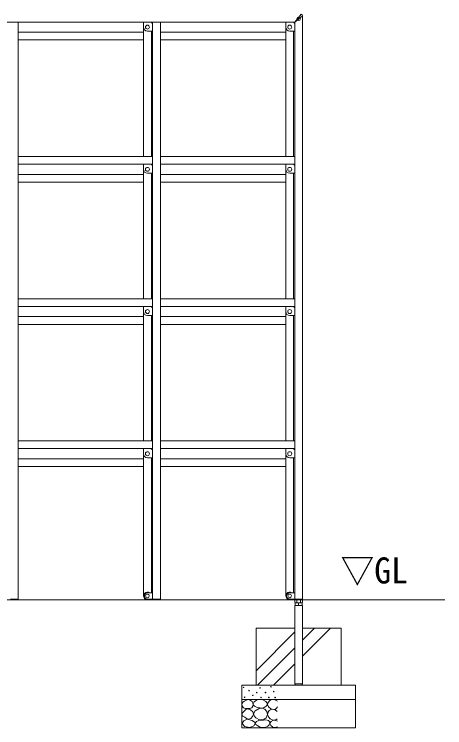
# Model space of a CAD drawing. Units: millimetres, scale not verified. Extents: x 0 to 420, y 0 to 297.
# Drawn here: x 174.3 to 204.5, y 67.4 to 117.6 of the extents above; entities that cross this region are included whole.
import ezdxf
from ezdxf.enums import TextEntityAlignment as Align

# ---------------------------------------------------------------- set-up
doc = ezdxf.new("R2010")
doc.units = ezdxf.units.MM
doc.header["$LTSCALE"] = 0.5
doc.header["$PDMODE"] = 32
doc.header["$PDSIZE"] = 0.25
doc.layers.add('LY_5', color=7, linetype='Continuous', lineweight=0)
doc.layers.add('LY_6', color=7, linetype='Continuous', lineweight=0)
doc.styles.add('ＭＳ ゴシック', font='')
doc.styles.get('ＭＳ ゴシック').set_extended_font_data('MS Gothic')

# ---------------------------------------------------------------- blocks, each defined once
blk = doc.blocks.new('-001-MS_2')
at = {"color": 7, "linetype": 'Continuous', "lineweight": 0}
for p, q in [((3.92, 89.34), (0.27, 83.88)), ((0.27, 83.88), (1.28, 76.29)), ((1.28, 76.29), (6.29, 69.94)), ((9.77, 93.38), (3.92, 89.34)), ((15.99, 96.86), (9.77, 93.38)), ((22.45, 99.4), (15.99, 96.86)), ((29.91, 96.94), (22.45, 99.4)), ((36.07, 92.11), (29.91, 96.94)), ((34.81, 70.25), (38.56, 75.54)), ((39.03, 87.18), (36.07, 92.11)), ((38.56, 75.54), (39.88, 81.98)), ((39.88, 81.98), (39.03, 87.18)), ((43.36, 91), (39.71, 84.09)), ((39.71, 84.09), (40.58, 80.12)), ((40.58, 80.12), (44.3, 75.71)), ((51.33, 96.79), (43.36, 91)), ((44.3, 75.71), (53.79, 70.93)), ((56.97, 98.88), (51.33, 96.79)), ((61.87, 99.49), (56.97, 98.88)), ((73.64, 97.86), (61.87, 99.49)), ((84.31, 91.65), (73.64, 97.86)), ((78.63, 70.84), (86.23, 75.46)), ((89.01, 86.31), (84.31, 91.65)), ((86.23, 75.46), (89.98, 81.65)), ((89.98, 81.65), (89.01, 86.31)), ((92.65, 88.94), (90.78, 82.21)), ((90.78, 82.21), (94.45, 73.44)), ((97.12, 94.25), (92.65, 88.94)), ((102.27, 97.95), (97.12, 94.25)), ((107.89, 99.64), (102.27, 97.95)), ((116.57, 98.15), (107.89, 99.64)), ((125, 93.3), (116.57, 98.15)), ((2.69, 52.66), (0.27, 45.85)), ((9.14, 59.48), (2.69, 52.66)), ((6.29, 69.94), (13.15, 67.35)), ((14.58, 63.66), (9.14, 59.48)), ((13.15, 67.35), (20.86, 67.08)), ((19.91, 66.45), (14.58, 63.66)), ((31.08, 63.24), (19.91, 66.45)), ((20.86, 67.08), (28.48, 67.69)), ((28.48, 67.69), (34.81, 70.25)), ((39.24, 55.99), (31.08, 63.24)), ((40.76, 47.48), (39.24, 55.99)), ((47.31, 59.54), (41.33, 48.68)), ((61.06, 67.6), (47.31, 59.54)), ((53.79, 70.93), (63.76, 69.49)), ((72.24, 68.87), (61.06, 67.6)), ((63.76, 69.49), (71.12, 69.32)), ((71.12, 69.32), (78.63, 70.84)), ((81.06, 65.44), (72.24, 68.87)), ((87.97, 57.29), (81.06, 65.44)), ((90.25, 46.52), (87.97, 57.29)), ((92.41, 54.25), (90.78, 47.04)), ((96.8, 60.03), (92.41, 54.25)), ((94.45, 73.44), (102.5, 67)), ((102.77, 63.87), (96.8, 60.03)), ((102.5, 67), (110.8, 64.62)), ((109.47, 65.1), (102.77, 63.87)), ((117.54, 62.64), (109.47, 65.1)), ((110.8, 64.62), (118.03, 65.73)), ((124.68, 57.18), (117.54, 62.64)), ((118.03, 65.73), (122.08, 69.11)), ((122.08, 69.11), (125, 73.65)), ((0.27, 45.85), (3.9, 41.03)), ((3.9, 41.03), (10.41, 36.67)), ((19.09, 30.52), (7.78, 24.5)), ((10.41, 36.67), (17.05, 32.38)), ((17.05, 32.38), (23.72, 30.33)), ((36.88, 25.89), (19.09, 30.52)), ((23.72, 30.33), (31.36, 32.78)), ((31.36, 32.78), (37.66, 39.2)), ((47.66, 16.78), (36.88, 25.89)), ((37.66, 39.2), (40.76, 47.48)), ((41.33, 48.68), (43.97, 41.48)), ((43.97, 41.48), (49.17, 35.16)), ((49.17, 35.16), (61.76, 28.31)), ((60.52, 25.56), (51.59, 21.5)), ((68.66, 27), (60.52, 25.56)), ((61.76, 28.31), (75.12, 27.32)), ((76.2, 26.37), (68.66, 27)), ((75.12, 27.32), (85.4, 34.78)), ((85.1, 27.83), (76.2, 26.37)), ((93.5, 25.29), (85.1, 27.83)), ((85.4, 34.78), (90.25, 46.52)), ((90.78, 47.04), (93.44, 38.43)), ((93.44, 38.43), (99.65, 31.51)), ((97.57, 20.71), (93.5, 25.29)), ((99.65, 31.51), (107.29, 27.64)), ((111.69, 26.76), (102.98, 22.43)), ((107.29, 27.64), (114.86, 26.76)), ((118.98, 25.96), (111.69, 26.76)), ((114.86, 26.76), (120.01, 28.2)), ((125, 22.64), (118.98, 25.96)), ((120.01, 28.2), (124.68, 30.88)), ((7.78, 24.5), (0.96, 15.68)), ((0.96, 15.68), (9.45, 4.41)), ((9.45, 4.41), (27.89, 0.3)), ((27.89, 0.3), (42.24, 6.41)), ((42.24, 6.41), (47.66, 16.78)), ((51.59, 21.5), (47.28, 16.1)), ((47.28, 16.1), (49.96, 11.42)), ((49.96, 11.42), (55.93, 6.91)), ((55.93, 6.91), (62.4, 3.07)), ((62.4, 3.07), (69.71, 0.69)), ((69.71, 0.69), (81.56, 0.93)), ((81.56, 0.93), (91.88, 5.02)), ((91.88, 5.02), (96.58, 9.83)), ((96.58, 9.83), (98.63, 15.56)), ((98.63, 15.56), (97.57, 20.71)), ((102.98, 22.43), (98.7, 15.67)), ((98.7, 15.67), (99.31, 12)), ((99.31, 12), (102.19, 7.75)), ((102.19, 7.75), (109.35, 2.28)), ((109.35, 2.28), (116.76, 0.46)), ((116.76, 0.46), (121.06, 1.51)), ((121.06, 1.51), (125, 3.63))]:
    blk.add_line(p, q, dxfattribs=at)
for centre in [(6.61, 142.18), (25.62, 130.77), (63.96, 139.96), (102.42, 144.09), (112.42, 127.06), (9.77, 107.32), (38.61, 113.98), (52.55, 123.48), (67.44, 106.37), (83.5, 123.55), (95.12, 106.52), (117.28, 105.98)]:
    blk.add_circle(centre, 1, dxfattribs=at)

msp = doc.modelspace()

# ---------------------------------------------------------------- linework, layer by layer
at = {"layer": 'LY_5', "color": 2, "lineweight": 18}
for p, q in [((194.4343, 117.5999), (193.9903, 117.0559)), ((193.9903, 117.0559), (194.5343, 117.4999)), ((183.3583, 107.5999), (183.3583, 116.6294)), ((183.9023, 107.5999), (183.9023, 116.4159)), ((193.3583, 107.5999), (193.3583, 116.6294)), ((193.9023, 107.5999), (193.9023, 116.4159)), ((183.3583, 97.5999), (183.3583, 106.6294)), ((183.9023, 97.5999), (183.9023, 106.4159)), ((193.3583, 97.5999), (193.3583, 106.6294)), ((193.9023, 97.5999), (193.9023, 106.4159)), ((183.3583, 87.5999), (183.3583, 96.6294)), ((183.9023, 87.5999), (183.9023, 96.4159)), ((193.3583, 87.5999), (193.3583, 96.6294)), ((193.9023, 87.5999), (193.9023, 96.4159)), ((183.3583, 76.6959), (183.3583, 86.6294)), ((183.9023, 76.9159), (183.9023, 86.4159)), ((193.3583, 76.6959), (193.3583, 86.6294)), ((193.9023, 76.9159), (193.9023, 86.4159)), ((174.5343, 76.4619), (173.9903, 76.4619)), ((184.5343, 76.4619), (183.9903, 76.4619)), ((194.1238, 76.4619), (194.1238, 76.2291)), ((194.4009, 76.4619), (194.4009, 76.2291)), ((194.5343, 70.5239), (193.9903, 70.5239)), ((193.9903, 70.5239), (193.9903, 70.4839)), ((194.4743, 70.4239), (194.0503, 70.4239)), ((194.5343, 70.5239), (194.5343, 70.4839))]:
    msp.add_line(p, q, dxfattribs=at)
at = {"layer": 'LY_5'}
for p, q in [((194.5343, 76.4619), (194.5343, 117.4999)), ((193.9903, 117.0559), (144.5343, 117.0559)), ((174.5343, 76.4159), (174.5343, 117.0559)), ((183.3503, 117.0359), (183.3503, 116.6959)), ((183.3703, 117.0559), (183.882, 117.0559)), ((183.8962, 117.05), (183.9845, 116.9617)), ((183.9903, 76.4159), (183.9903, 117.0559)), ((183.9903, 116.9476), (183.9903, 116.4359)), ((184.5343, 76.4159), (184.5343, 117.0559)), ((193.3503, 117.0359), (193.3503, 116.6959)), ((193.3703, 117.0559), (193.882, 117.0559)), ((193.8962, 117.05), (193.9845, 116.9617)), ((193.9903, 76.4619), (193.9903, 117.0559)), ((193.9903, 116.9476), (193.9903, 116.4359)), ((183.6303, 116.4159), (183.9703, 116.4159)), ((193.6303, 116.4159), (193.9703, 116.4159)), ((183.9903, 107.5999), (174.5343, 107.5999)), ((193.9903, 107.5999), (184.5343, 107.5999)), ((183.9903, 107.0559), (174.5343, 107.0559)), ((183.3503, 107.0359), (183.3503, 106.6959)), ((183.3703, 107.0559), (183.882, 107.0559)), ((183.8962, 107.05), (183.9845, 106.9617)), ((183.9903, 106.9476), (183.9903, 106.4359)), ((193.9903, 107.0559), (184.5343, 107.0559)), ((193.3503, 107.0359), (193.3503, 106.6959)), ((193.3703, 107.0559), (193.882, 107.0559)), ((193.8962, 107.05), (193.9845, 106.9617)), ((193.9903, 106.9476), (193.9903, 106.4359)), ((183.6303, 106.4159), (183.9703, 106.4159)), ((193.6303, 106.4159), (193.9703, 106.4159)), ((183.9903, 97.5999), (174.5343, 97.5999)), ((193.9903, 97.5999), (184.5343, 97.5999)), ((183.9903, 97.0559), (174.5343, 97.0559)), ((183.3503, 97.0359), (183.3503, 96.6959)), ((183.3703, 97.0559), (183.882, 97.0559)), ((183.8962, 97.05), (183.9845, 96.9617)), ((183.9903, 96.9476), (183.9903, 96.4359)), ((193.9903, 97.0559), (184.5343, 97.0559)), ((193.3503, 97.0359), (193.3503, 96.6959)), ((193.3703, 97.0559), (193.882, 97.0559)), ((193.8962, 97.05), (193.9845, 96.9617)), ((193.9903, 96.9476), (193.9903, 96.4359)), ((183.6303, 96.4159), (183.9703, 96.4159)), ((193.6303, 96.4159), (193.9703, 96.4159)), ((183.9903, 87.5999), (174.5343, 87.5999)), ((193.9903, 87.5999), (184.5343, 87.5999)), ((183.9903, 87.0559), (174.5343, 87.0559)), ((183.3503, 87.0359), (183.3503, 86.6959)), ((183.3703, 87.0559), (183.882, 87.0559)), ((183.8962, 87.05), (183.9845, 86.9617)), ((183.9903, 86.9476), (183.9903, 86.4359)), ((193.9903, 87.0559), (184.5343, 87.0559)), ((193.3503, 87.0359), (193.3503, 86.6959)), ((193.3703, 87.0559), (193.882, 87.0559)), ((193.8962, 87.05), (193.9845, 86.9617)), ((193.9903, 86.9476), (193.9903, 86.4359)), ((183.6303, 86.4159), (183.9703, 86.4159)), ((193.6303, 86.4159), (193.9703, 86.4159)), ((183.9903, 76.9159), (183.6303, 76.9159)), ((183.9903, 76.9159), (183.9903, 76.4759)), ((193.9903, 76.9159), (193.6303, 76.9159)), ((193.9903, 76.9159), (193.9903, 76.4759)), ((133.9903, 76.4239), (204.5343, 76.4239)), ((174.5343, 76.4159), (173.9903, 76.4159)), ((183.9903, 76.4759), (183.6303, 76.4759)), ((184.5343, 76.4159), (183.9903, 76.4159)), ((193.9903, 76.4759), (193.6303, 76.4759)), ((193.9852, 76.4619), (194.5395, 76.4619)), ((193.9852, 76.4619), (193.9852, 76.2291)), ((194.5343, 76.4619), (193.9903, 76.4619)), ((194.5395, 76.4619), (194.5395, 76.2291)), ((193.9852, 76.2291), (194.0323, 76.2019)), ((194.5343, 76.0199), (193.9903, 76.0199)), ((193.9903, 76.0199), (193.9903, 70.5239)), ((194.0223, 76.2199), (194.5023, 76.2199)), ((194.0223, 76.2199), (194.0223, 76.0299)), ((194.0223, 76.0299), (194.0323, 76.0199)), ((194.0323, 76.2019), (194.4923, 76.2019)), ((194.0323, 76.0199), (194.4923, 76.0199)), ((194.2623, 76.2199), (194.2623, 76.0471)), ((194.5395, 76.2291), (194.4923, 76.2019)), ((194.5023, 76.0299), (194.4923, 76.0199)), ((194.5023, 76.2199), (194.5023, 76.0299)), ((194.5343, 76.0199), (194.5343, 70.5239)), ((191.2623, 74.4239), (193.9903, 74.4239)), ((191.2623, 74.4239), (191.2623, 70.4239)), ((194.5343, 74.4239), (197.2623, 74.4239)), ((194.5343, 72.4648), (196.4934, 74.4239)), ((194.5343, 73.5874), (195.3708, 74.4239)), ((197.2623, 74.4239), (197.2623, 70.4239)), ((191.2623, 71.4379), (193.9903, 74.1659)), ((191.3708, 70.4239), (193.9903, 73.0434)), ((192.4934, 70.4239), (193.9903, 71.9208)), ((190.2623, 70.4239), (198.2623, 70.4239)), ((190.2623, 70.4239), (190.2623, 67.4279)), ((193.9903, 70.5239), (194.5343, 70.5239)), ((198.2623, 70.4239), (198.2623, 67.4279)), ((190.2623, 69.4239), (198.2623, 69.4239)), ((190.2623, 67.4279), (198.2623, 67.4279))]:
    msp.add_line(p, q, dxfattribs=at)
at = {"layer": 'LY_5', "color": 4, "lineweight": 18}
for p, q in [((174.5343, 116.3359), (183.3583, 116.3359)), ((183.9023, 116.3359), (183.9903, 116.3359)), ((184.5343, 116.3359), (193.3583, 116.3359)), ((174.5343, 115.7919), (183.3583, 115.7919)), ((183.9023, 115.7919), (183.9903, 115.7919)), ((184.5343, 115.7919), (193.3583, 115.7919)), ((174.5343, 106.3359), (183.3583, 106.3359)), ((183.9023, 106.3359), (183.9903, 106.3359)), ((184.5343, 106.3359), (193.3583, 106.3359)), ((174.5343, 105.7919), (183.3583, 105.7919)), ((183.9023, 105.7919), (183.9903, 105.7919)), ((184.5343, 105.7919), (193.3583, 105.7919)), ((174.5343, 96.3359), (183.3583, 96.3359)), ((183.9023, 96.3359), (183.9903, 96.3359)), ((184.5343, 96.3359), (193.3583, 96.3359)), ((174.5343, 95.7919), (183.3583, 95.7919)), ((183.9023, 95.7919), (183.9903, 95.7919)), ((184.5343, 95.7919), (193.3583, 95.7919)), ((174.5343, 86.3359), (183.3583, 86.3359)), ((183.9023, 86.3359), (183.9903, 86.3359)), ((184.5343, 86.3359), (193.3583, 86.3359)), ((174.5343, 85.7919), (183.3583, 85.7919)), ((183.9023, 85.7919), (183.9903, 85.7919)), ((184.5343, 85.7919), (193.3583, 85.7919))]:
    msp.add_line(p, q, dxfattribs=at)
at = {"layer": 'LY_5'}
for centre, radius in [((183.6303, 116.6959), 0.14), ((193.6303, 116.6959), 0.14), ((183.6303, 106.6959), 0.14), ((193.6303, 106.6959), 0.14), ((183.6303, 96.6959), 0.14), ((193.6303, 96.6959), 0.14), ((183.6303, 86.6959), 0.14), ((193.6303, 86.6959), 0.14), ((183.6303, 76.6959), 0.13), ((193.6303, 76.6959), 0.13)]:
    msp.add_circle(centre, radius, dxfattribs=at)
for centre, radius, start, end in [((194.4343, 117.4999), 0.1, 0, 90), ((183.3703, 117.0359), 0.02, 90, 180), ((183.882, 117.0359), 0.02, 45, 90), ((183.9703, 116.9476), 0.02, 0, 45), ((193.3703, 117.0359), 0.02, 90, 180), ((193.882, 117.0359), 0.02, 45, 90), ((193.9703, 116.9476), 0.02, 0, 45), ((183.6303, 116.6959), 0.28, 180, 270), ((183.9703, 116.4359), 0.02, 270, 0), ((193.6303, 116.6959), 0.28, 180, 270), ((193.9703, 116.4359), 0.02, 270, 0), ((183.3703, 107.0359), 0.02, 90, 180), ((183.882, 107.0359), 0.02, 45, 90), ((183.9703, 106.9476), 0.02, 0, 45), ((193.3703, 107.0359), 0.02, 90, 180), ((193.882, 107.0359), 0.02, 45, 90), ((193.9703, 106.9476), 0.02, 0, 45), ((183.6303, 106.6959), 0.28, 180, 270), ((183.9703, 106.4359), 0.02, 270, 0), ((193.6303, 106.6959), 0.28, 180, 270), ((193.9703, 106.4359), 0.02, 270, 0), ((183.3703, 97.0359), 0.02, 90, 180), ((183.882, 97.0359), 0.02, 45, 90), ((183.9703, 96.9476), 0.02, 0, 45), ((193.3703, 97.0359), 0.02, 90, 180), ((193.882, 97.0359), 0.02, 45, 90), ((193.9703, 96.9476), 0.02, 0, 45), ((183.6303, 96.6959), 0.28, 180, 270), ((183.9703, 96.4359), 0.02, 270, 0), ((193.6303, 96.6959), 0.28, 180, 270), ((193.9703, 96.4359), 0.02, 270, 0), ((183.3703, 87.0359), 0.02, 90, 180), ((183.882, 87.0359), 0.02, 45, 90), ((183.9703, 86.9476), 0.02, 0, 45), ((193.3703, 87.0359), 0.02, 90, 180), ((193.882, 87.0359), 0.02, 45, 90), ((193.9703, 86.9476), 0.02, 0, 45), ((183.6303, 86.6959), 0.28, 180, 270), ((183.9703, 86.4359), 0.02, 270, 0), ((193.6303, 86.6959), 0.28, 180, 270), ((193.9703, 86.4359), 0.02, 270, 0), ((183.6303, 76.6959), 0.22, 90, 270), ((193.6303, 76.6959), 0.22, 90, 270), ((194.1423, 76.3722), 0.3466, 249.74443, 290.25541), ((194.3823, 76.3722), 0.3466, 249.74443, 290.25541)]:
    msp.add_arc(centre, radius, start, end, dxfattribs=at)
at = {"layer": 'LY_5', "color": 2, "lineweight": 18}
for centre, radius, start, end in [((183.6303, 76.6959), 0.272, 53.98043, 306.01814), ((193.6303, 76.6959), 0.272, 53.98043, 306.01814), ((194.0545, 76.3491), 0.1386, 240.00001, 299.99999), ((194.2623, 76.5683), 0.3664, 247.78075, 292.21925), ((194.4702, 76.3491), 0.1386, 240.00001, 299.99999), ((194.0503, 70.4839), 0.06, 180, 270), ((194.4743, 70.4839), 0.06, 270, 0)]:
    msp.add_arc(centre, radius, start, end, dxfattribs=at)
at = {"layer": 'LY_6'}
msp.add_point((194.2623, 117.2779), dxfattribs=at)
msp.add_point((194.2623, 117.2779), dxfattribs=at)

# ---------------------------------------------------------------- block references
at = {"layer": 'LY_5', "xscale": 0.02, "yscale": 0.02}
msp.add_blockref('-001-MS_2', (190.2623, 67.4279), dxfattribs=at)

# ---------------------------------------------------------------- texts
at = {"layer": 'LY_6', "style": 'ＭＳ ゴシック', "width": 0.95}
msp.add_text('▽GL', height=1.833, dxfattribs=at).set_placement((197.2026, 77.0239), align=Align.BOTTOM_LEFT)

doc.saveas('drawing.dxf')
